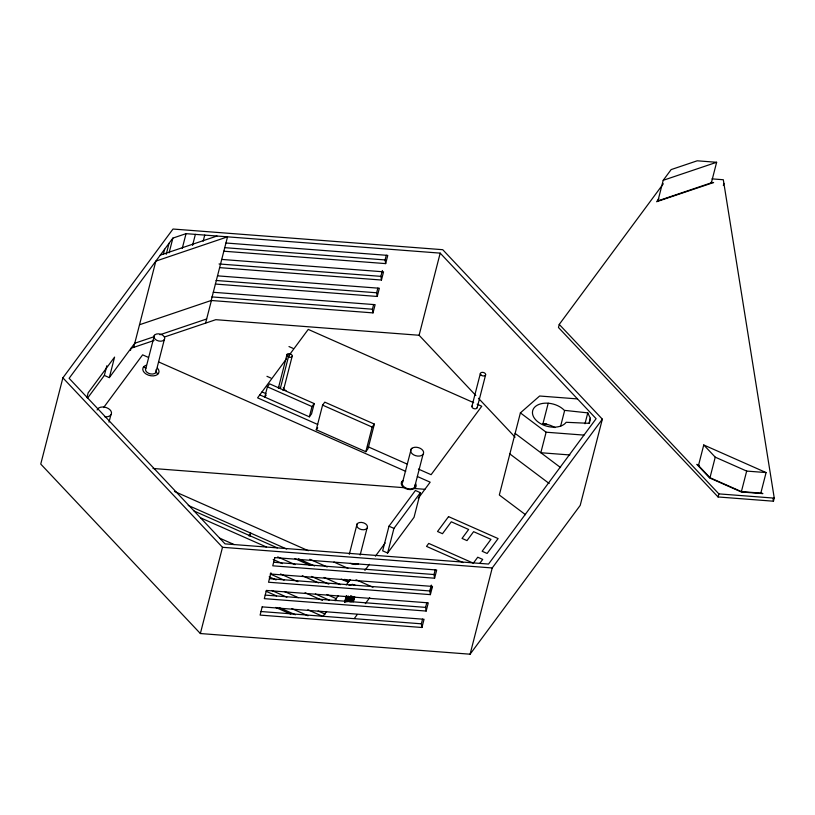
<?xml version="1.0" encoding="UTF-8"?>
<svg xmlns="http://www.w3.org/2000/svg" width="815" height="815" viewBox="0 0 815 815"><rect width="100%" height="100%" fill="white"/><g stroke="black" fill="none" stroke-linecap="round" stroke-linejoin="round"><path stroke-width="1.22" d="M590.305 418.238L589.408 423.342L566.181 422.292A17.961 11.522 14.4 0 1 540.223 423.443A17.961 11.522 14.4 0 1 537.38 405.147A17.961 11.522 14.4 0 1 564.326 410.342L587.778 412.879L590.305 418.238L589.062 423.066M62.887 377.844L40.75 464.071L200.358 633.54L470.092 654.201L580.209 505.392L602.346 419.165L442.739 249.696L173.004 229.035L62.887 377.844L222.505 547.303L492.229 567.963L602.346 419.165M86.92 397.649L88.152 392.82L114.579 357.102L109.312 377.63L104.351 375.44L87.775 397.842M104.351 375.44L106.836 365.772M109.006 422.139L110.881 414.845M130.512 350.328L131.032 348.28L154.076 340.476M133.711 347.343L155.848 261.116L227.528 236.839L211.187 300.49L139.508 324.757M163.397 254.107L164.661 249.207M166.229 254.29L169.062 243.257M169.102 252.813L172.882 238.102L186.034 233.661L440.192 253.129L596.111 418.686L488.542 564.051L225.042 543.87L69.122 378.313L172.882 238.102M155.96 369.816A5.522 3.545 14.4 0 1 150.755 373.953A5.522 3.545 14.4 0 1 145.936 368.166L154.371 335.322M182.265 248.371L186.034 233.661M164.284 339.712A5.522 3.545 14.4 0 1 154.942 338.989A5.522 3.545 14.4 0 1 158.762 333.834A5.522 3.545 14.4 0 1 164.284 339.712L155.848 372.557L158.334 373.657M192.544 245.407L195.376 234.374M203.149 241.22L204.728 235.097M205.604 323.086L211.401 300.501M200.358 633.54L222.505 547.303M259.791 394.878L309.374 416.832L311.575 413.857L314.213 403.588L269.592 383.834L267.391 386.809L264.753 397.078L266.22 395.092M278.598 387.257L287.033 354.403L289.508 355.503L288.408 356.99L280.289 388.623M283.752 389.03L292.188 356.175M249.92 536.189L250.714 533.112L248.728 535.791M309.374 416.832L312.002 406.573L314.213 403.588M262.186 606.829L260.107 615.091L421.946 627.489L424.055 619.268L262.216 606.88M266.403 590.406L264.325 598.658L426.163 611.056L428.272 602.845L266.434 590.447M270.916 572.802L268.543 582.236L430.381 594.634L432.49 586.423L270.651 574.025M274.838 557.552L272.76 565.814L434.589 578.212L436.697 569.991L274.869 557.603M316.261 429.76L322.587 405.126L324.788 402.152L374.36 424.106L368.034 448.739L365.833 451.714L316.261 429.76L317.728 427.783M211.187 300.49L373.015 312.889L372.445 309.211L373.647 304.515M215.394 284.058L377.233 296.456L376.662 292.779L377.865 288.092M219.612 267.636L381.451 280.034L380.88 276.356L382.388 270.488M223.83 251.214L385.668 263.612L385.098 259.934L386.3 255.238M373.015 312.889L375.124 304.667L213.296 292.279M377.233 296.456L379.342 288.245L217.503 275.847M381.451 280.034L383.559 271.823L221.721 259.425M385.668 263.612L387.777 255.39L225.938 243.002M365.833 451.714L372.16 427.08L374.36 424.106M335.607 600.655L336.137 598.597L326.856 594.492M349.299 554.302L357.102 523.882M344.786 601.765L346.334 595.724M344.755 602.468L346.324 596.305M345.315 601.99L346.884 595.775M346.13 601.47L347.373 596.641M346.864 602.091L348.413 596.05M348.087 601.389L349.319 596.56M360.149 555.035L367.025 528.273A5.522 3.545 14.4 0 0 361.493 522.405A5.522 3.545 14.4 0 0 357.683 527.56A5.522 3.545 14.4 0 0 367.025 528.273M349.095 601.735L350.654 595.704M350.165 601.908L351.713 595.877M475.828 395.479L419.104 335.26L440.192 253.129M351.194 601.898L352.437 597.069M352.131 601.694L353.364 596.865M352.895 601.327L354.138 596.488M353.16 601.877L354.403 597.049M353.445 601.378L354.678 596.549M388.989 526.195L382.663 550.828L387.614 553.028L414.04 517.311L420.367 492.678L415.416 490.477L388.989 526.195L393.94 528.385L420.367 492.678M415.13 484.844A6.632 4.258 14.4 0 1 414.733 487.013L413.908 487.879A6.632 4.258 14.4 0 1 405.513 487.839A6.632 4.258 14.4 0 1 402.641 482.032L411.198 449.055M387.614 553.028L393.94 528.385M423.046 454.301L414.611 487.146L415.497 487.543A7.59 4.87 14.4 0 0 415.64 483.764M471.926 406.339L480.361 373.494M421.946 627.489L421.365 623.811L422.578 619.115M426.163 611.056L425.583 607.379L426.795 602.692M431.308 585.089L429.8 590.957L430.381 594.634M434.589 578.212L434.018 574.534L435.23 569.838M477.193 407.673L485.628 374.819M577.489 398.912L539.632 396.009L520.398 412.879L499.32 495.011L525.522 514.713M470.092 654.201L492.229 567.963M663.329 183.762L559.253 324.411L558.458 327.498L718.066 496.967L773.455 501.205L774.25 498.128L773.68 494.45L723.312 179.738L712.015 178.872M554.964 427.6A17.961 11.522 14.4 0 0 542.943 423.739L548.21 403.211M520.398 412.879L546.111 432.205L540.834 452.733L569.858 454.964M560.557 426.408L564.591 410.709M584.987 423.749L587.778 412.879M663.206 180.309L657.929 200.847L711.363 182.815L716.63 162.287L697.212 160.8L671.132 169.601L663.206 180.309L716.63 162.287M723.353 185.463L723.883 183.416M703.752 444.97L698.486 465.497L709.977 477.702L741.395 491.618L760.823 493.106L766.09 472.568L703.752 444.97L715.244 457.164L746.672 471.08L766.09 472.568M709.977 477.702L715.244 457.164M718.066 496.967L718.861 493.88L559.253 324.411M741.395 491.618L746.672 471.08M97.138 409.996L97.719 408.886A7.386 4.737 14.4 0 1 106.49 407.653A7.386 4.737 14.4 0 1 111.4 413.837L110.82 414.947A7.386 4.737 14.4 0 1 104.86 416.811M432.49 586.423L429.8 590.957L269.419 578.67M109.312 377.63L134.76 343.237L153.933 336.768M103.617 407.571L142.625 354.851L148.452 357.428M286.615 358.641L257.591 397.852L317.748 424.493M289.6 354.606L308.243 329.403L473.668 402.661M326.591 611.495L322.913 616.456L307.846 609.783M334.659 600.584L338.337 595.622M346.263 584.905L350.226 579.547M364.896 570.388L369.399 564.306M375.399 556.197L385.149 543.024M418.146 498.434L430.167 482.185L417.362 476.51M658.815 198.758L656.615 201.733L713.634 182.499M354.311 618.504L357.245 614.53M365.324 603.62L369.725 597.67M479.76 563.379L482.704 559.416L477.743 557.216L473.342 563.175L428.721 543.411L426.52 546.386L463.124 562.605M153.026 468.482L404.006 487.686A7.59 4.87 14.4 0 0 414.478 488.491L415.497 487.543M349.115 585.435L352.406 584.324L355.391 585.353M160.26 255.156L216.963 236.034M159.923 334.751L206.664 318.981M164.457 337.003L215.792 319.684L419.104 335.26M710.782 182.407L713.319 182.601M224.522 247.638L385.098 259.934M219.041 263.958L380.88 276.356M216.087 280.482L376.662 292.779M211.88 296.915L372.445 309.211M542.943 423.739L546.59 424.024M546.111 432.205L583.968 435.108M718.861 493.88L774.25 498.128M273.636 562.248L434.018 574.534M265.201 595.103L425.583 607.379M260.983 611.525L421.365 623.811M414.478 488.491L424.89 489.306M699.168 465.406L696.856 464.377L709.62 477.936L741.314 491.975L762.891 493.625L760.568 492.596M477.132 404.199L481.757 406.247L431.104 474.697L418.38 469.063M288.979 346.558L292.942 348.311M266.953 376.316L270.916 378.068M322.587 405.126L372.16 427.08M283.559 389.458L286.034 390.548M267.391 386.809L312.002 406.573M262.002 391.903L265.965 393.665M367.484 446.518L406.817 463.939M158.925 362.064L405.717 471.355M143.46 367.066L145.936 368.166M401.887 481.512L402.763 481.899M174.471 491.445L308.345 550.726M333.956 562.075L347.923 568.259M188.224 505.432L286.646 549.025M309.822 559.284L327.212 566.985M356.053 579.76L372.954 587.248M194.113 511.025L277.324 547.874M298.341 558.774L314.559 565.956M344.694 579.302L349.329 581.36M294.928 558.621L309.995 565.294M341.291 579.149L348.239 582.226M200.49 517.8L266.536 547.048M277.721 556.92L295.101 564.622M324.075 577.458L340.303 584.64M273.188 559.487L282.459 563.593M311.432 576.429L328.822 584.131M219.653 538.144L234.17 544.573M302.284 575.706L318.512 582.888M280.503 573.964L297.882 581.655M270.173 573.964L284.078 580.117M315.374 593.982L329.28 600.135M269.144 576.837L276.091 579.913M305.065 592.739L322.455 600.441M284.435 591.507L298.351 597.67M271.792 590.488L286.86 597.161M318.156 611.016L325.114 614.092M266.128 591.303L276.56 595.928M291.801 608.601L308.019 615.783M279.158 607.572L295.376 614.755M275.745 607.42L290.812 614.092M515.131 433.417L560.608 467.596M509.854 453.945L549.178 483.499M478.446 398.26L515.09 437.166M773.078 498.76L773.455 501.205M157.468 368.146A8.293 5.318 14.4 0 1 155.685 375.45A8.293 5.318 14.4 0 1 144.316 372.587A8.293 5.318 14.4 0 1 146.109 365.283M358.417 564.011A8.293 5.318 14.4 0 1 350.328 563.389M477.213 407.215A2.72 1.742 14.4 0 1 474.147 408.702A2.72 1.742 14.4 0 1 472.119 405.931M404.006 487.686A7.59 4.87 14.4 0 1 402.895 480.555M283.274 387.614A2.761 1.773 14.4 0 1 282.673 390.049M278.384 388.154A2.761 1.773 14.4 0 1 278.964 386.911M448.545 516.629L437.533 531.502L442.484 533.703L451.296 521.794L468.645 529.485L462.044 538.409L466.995 540.61L473.607 531.675L490.956 539.357L482.144 551.266L487.105 553.456L498.118 538.583L448.545 516.629M411.901 448.311L411.076 449.177A6.632 4.258 14.4 0 0 413.949 454.994A6.632 4.258 14.4 0 0 422.343 455.035L423.168 454.169A6.632 4.258 14.4 0 0 420.296 448.362A6.632 4.258 14.4 0 0 411.901 448.311M480.84 374.88A2.72 1.742 14.4 0 0 485.434 375.236A2.72 1.742 14.4 0 0 482.714 372.353A2.72 1.742 14.4 0 0 480.84 374.88M287.318 356.247A2.761 1.773 14.4 0 0 291.994 356.603A2.761 1.773 14.4 0 0 289.223 353.669A2.761 1.773 14.4 0 0 287.318 356.247"/></g></svg>
